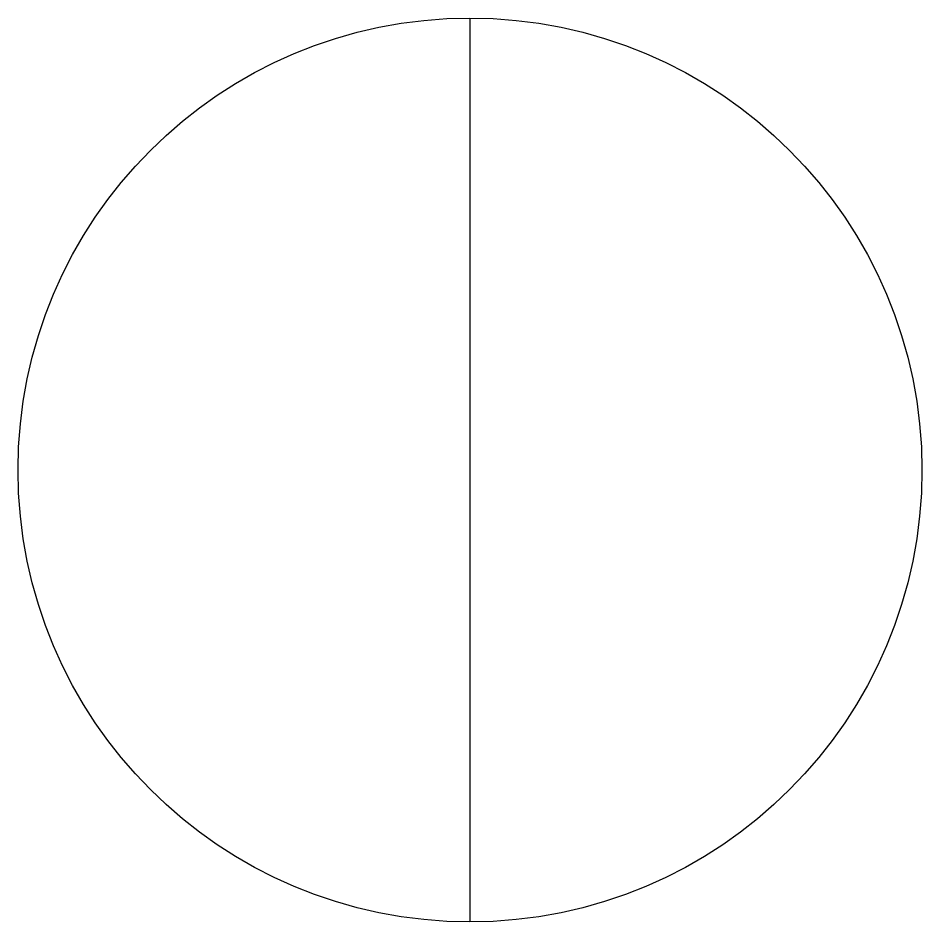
# Model space of a CAD drawing. Header units: millimetres. Extents: x 102.5 to 107.5, y -100 to -95.
import ezdxf

# ---------------------------------------------------------------- set-up
doc = ezdxf.new("R2010")
doc.units = ezdxf.units.MM
doc.layers.get('0').update_dxf_attribs({"linetype": 'CONTINUOUS'})

msp = doc.modelspace()

# ---------------------------------------------------------------- linework, layer by layer
msp.add_line((105, -95), (105, -100))
msp.add_circle((105, -97.5), 2.5)

doc.saveas('drawing.dxf')
